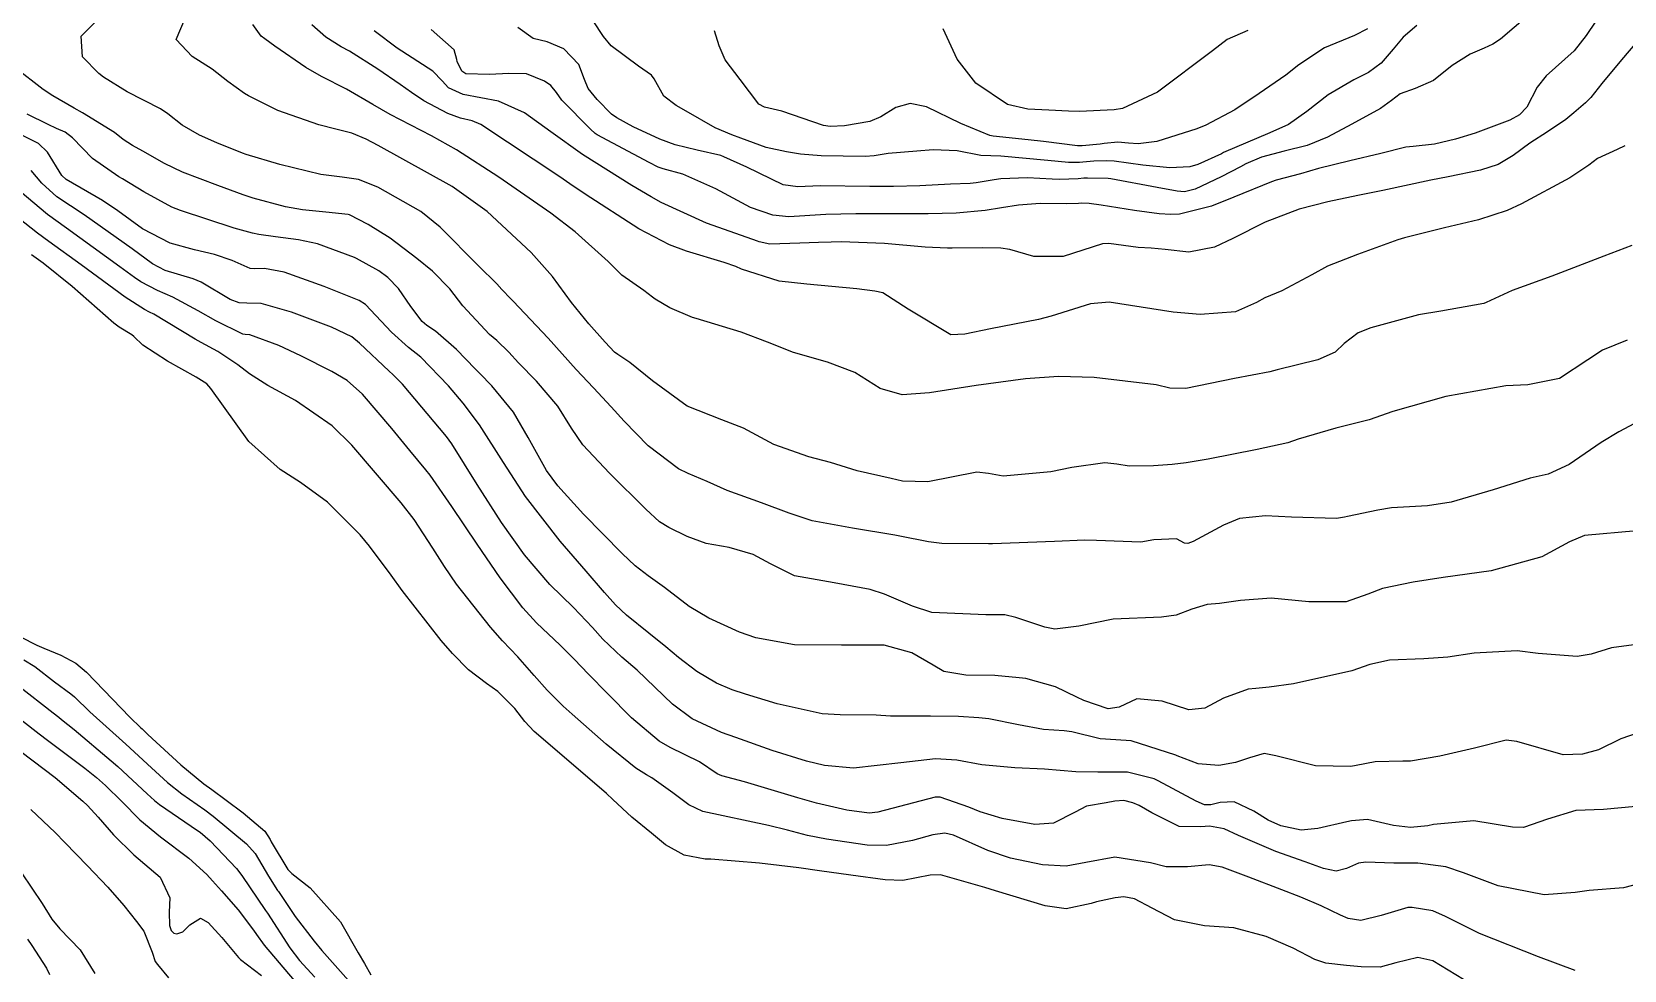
# Model space of a CAD drawing. Header units: feet. Extents: x 1313709 to 1317500, y 405869 to 411659.
# Drawn here: x 1316058.1 to 1316359.3, y 407550.1 to 407727.7 of the extents above; entities that cross this region are included whole.
import ezdxf

# ---------------------------------------------------------------- set-up
doc = ezdxf.new("R2010")
doc.units = ezdxf.units.FT
doc.layers.add('C-TOPO-MAJR', color=32, linetype='CONTINUOUS')

msp = doc.modelspace()

# ---------------------------------------------------------------- linework, layer by layer
at = {"layer": 'C-TOPO-MAJR'}
for points in [[(1316362.23, 407654.06), (1316358.32, 407651.98), (1316354.98, 407649.94), (1316348.91, 407645.78), (1316344.96, 407644), (1316341.56, 407643.21), (1316334.54, 407641.02), (1316326.58, 407638.7), (1316322.15, 407638), (1316315.35, 407637.57), (1316312.74, 407637.16), (1316307, 407635.98), (1316306.46, 407635.83), (1316304.9, 407635.56), (1316296.4, 407635.85), (1316291.49, 407636.08), (1316286.55, 407635.56), (1316283.56, 407634.33), (1316277.79, 407631.24), (1316276.79, 407630.82), (1316276.19, 407630.93), (1316274.64, 407631.74), (1316270.35, 407631.57), (1316267.91, 407631.11), (1316259.53, 407631.42), (1316257.33, 407631.5), (1316251.6, 407631.25), (1316239.84, 407630.79), (1316239.11, 407630.77), (1316230.27, 407630.82), (1316227.71, 407631.18), (1316222.33, 407632.24), (1316221.4, 407632.41), (1316213.38, 407633.75), (1316205.76, 407635.16), (1316201.38, 407636.56), (1316196.13, 407638.52), (1316189.65, 407640.9), (1316185.88, 407642.55), (1316182.27, 407644.09), (1316180.46, 407644.96), (1316174.7, 407649.35), (1316170.15, 407653.99), (1316167.72, 407656.73), (1316164.36, 407660.3), (1316161.08, 407663.78), (1316155.8, 407669.7), (1316149.16, 407676.7), (1316148.72, 407677.12), (1316147.02, 407678.92), (1316146.08, 407679.97), (1316142.63, 407683.41), (1316135.37, 407690.73), (1316131.7, 407693.65), (1316123.54, 407698.3), (1316119.92, 407699.74), (1316116.83, 407700.2), (1316112.77, 407700.7), (1316105.06, 407702.6), (1316098.64, 407704.47), (1316097.98, 407704.69), (1316093.1, 407706.67), (1316089.85, 407708.14), (1316086.54, 407710.03), (1316083.82, 407712.16), (1316082.46, 407713.08), (1316076.17, 407716.34), (1316071.68, 407719.13), (1316070.8, 407719.78), (1316067.73, 407722.95), (1316067.43, 407726.89), (1316071.73, 407731.14)], [(1316355.65, 407732.25), (1316352.13, 407726.98), (1316349.87, 407724.1), (1316344.58, 407719.34), (1316342.86, 407717.21), (1316340.95, 407713.44), (1316339.51, 407712), (1316337.69, 407710.94), (1316331.18, 407708.49), (1316327.42, 407707.39), (1316323.48, 407706.43), (1316319.42, 407705.98), (1316318.04, 407705.83), (1316313.32, 407704.63), (1316307.47, 407703.29), (1316301.53, 407701.8), (1316298.09, 407700.79), (1316293.52, 407699.6), (1316292.63, 407699.32), (1316285.52, 407696.36), (1316281.3, 407694.69), (1316275.21, 407693.16), (1316273.59, 407693.08), (1316271.35, 407693.22), (1316266.7, 407693.84), (1316260.41, 407694.9), (1316258.11, 407695.19), (1316256.75, 407695.24), (1316256.11, 407695.21), (1316253.9, 407695.15), (1316248.88, 407695.2), (1316244.79, 407694.9), (1316241.55, 407694.35), (1316238.43, 407693.84), (1316233, 407693.37), (1316227.69, 407693.21), (1316213.97, 407693.24), (1316208.29, 407693.13), (1316201.31, 407692.7), (1316198.26, 407692.96), (1316194.08, 407694.42), (1316187.5, 407697.95), (1316181.29, 407700.73), (1316177.55, 407701.78), (1316176.57, 407702.1), (1316174.87, 407702.93), (1316165.04, 407708.18), (1316164.71, 407708.43), (1316163.81, 407709.29), (1316158.35, 407714.77), (1316157.38, 407716.2), (1316156.27, 407717.54), (1316155.1, 407718.34), (1316151.7, 407719.71), (1316148.34, 407719.81), (1316144.67, 407719.59), (1316140.2, 407719.76), (1316139.46, 407720.21), (1316138.59, 407722.04), (1316138.54, 407722.42), (1316138.04, 407724.3), (1316133.68, 407728.1)], [(1316359.93, 407669.35), (1316355.21, 407667.43), (1316352.44, 407665.61), (1316347.13, 407662.08), (1316341.13, 407660.85), (1316336.95, 407660.71), (1316325.59, 407658.65), (1316315.59, 407655.82), (1316311.11, 407654.27), (1316304.81, 407652.7), (1316297.69, 407650.61), (1316295.69, 407649.87), (1316289.89, 407648.62), (1316280.61, 407646.81), (1316276.47, 407646.1), (1316273.85, 407645.81), (1316270.32, 407645.57), (1316265.71, 407645.5), (1316263.38, 407645.83), (1316261.07, 407646.09), (1316254.84, 407645.23), (1316250.9, 407644.43), (1316241.85, 407643.58), (1316239.09, 407644.08), (1316236.89, 407644.35), (1316227.63, 407642.54), (1316222.8, 407642.66), (1316221.77, 407642.91), (1316220.69, 407643.18), (1316214.24, 407644.6), (1316209.18, 407646.2), (1316205.1, 407647.25), (1316198.45, 407649.58), (1316192.71, 407652.67), (1316188.62, 407654.24), (1316182.11, 407656.84), (1316175.5, 407661.62), (1316171.27, 407665.11), (1316168.95, 407666.62), (1316168.35, 407667.07), (1316166.56, 407668.96), (1316163.46, 407672.43), (1316160.23, 407676.44), (1316156.63, 407681.35), (1316152.57, 407685.93), (1316144.28, 407693.69), (1316137.62, 407698.39), (1316123.64, 407706.14), (1316121.37, 407707.37), (1316118.64, 407708.53), (1316115.63, 407709.26), (1316112.43, 407710.07), (1316104.66, 407712.78), (1316099.09, 407715.55), (1316098.36, 407716.01), (1316095.17, 407718.31), (1316092.21, 407720.63), (1316088.44, 407723.02), (1316085.45, 407726.21), (1316087.16, 407730.37)], [(1316360.78, 407687.23), (1316355.47, 407685.24), (1316345.63, 407681.42), (1316338.17, 407678.75), (1316333.25, 407676.45), (1316332.8, 407676.28), (1316324.67, 407674.83), (1316320.45, 407674.15), (1316311.41, 407671.65), (1316309.02, 407670.73), (1316306.38, 407668.69), (1316304.64, 407667.03), (1316301.36, 407665.6), (1316293.71, 407663.69), (1316292.29, 407663.35), (1316285.62, 407662.09), (1316276.44, 407660.19), (1316273.41, 407660.25), (1316270.82, 407660.86), (1316259.08, 407662.27), (1316252.3, 407662.43), (1316246.08, 407661.98), (1316236.74, 407660.73), (1316227.94, 407659.38), (1316222.73, 407658.97), (1316218.62, 407660.2), (1316213.81, 407663.19), (1316208.6, 407665.15), (1316202.18, 407667), (1316197.31, 407668.93), (1316192.29, 407670.87), (1316183.81, 407673.41), (1316183.08, 407673.63), (1316178.81, 407675.42), (1316176.01, 407677.06), (1316175.53, 407677.48), (1316173.9, 407678.73), (1316169.75, 407681.65), (1316167.14, 407684.19), (1316160.91, 407689.81), (1316156.28, 407693.34), (1316146.47, 407700.17), (1316138.47, 407705.36), (1316133.75, 407708.03), (1316125.88, 407712.06), (1316122.61, 407713.93), (1316117.64, 407716.81), (1316112.94, 407719.22), (1316109.95, 407720.9), (1316104.06, 407724.94), (1316102.17, 407726.34), (1316101.5, 407726.85), (1316099.92, 407729.06)], [(1316359.43, 407706.11), (1316357.98, 407705.39), (1316354.32, 407703.68), (1316352.66, 407702.44), (1316349.08, 407700.06), (1316339.91, 407695.16), (1316337.2, 407693.85), (1316331.78, 407692.11), (1316325.33, 407690.6), (1316317.81, 407688.71), (1316316.49, 407688.29), (1316308.88, 407685.55), (1316303.19, 407683.33), (1316300.27, 407681.7), (1316294.58, 407678.68), (1316291.38, 407677.35), (1316289.8, 407676.47), (1316285.79, 407674.71), (1316279.13, 407674.17), (1316274, 407674.65), (1316261.9, 407676.52), (1316258.4, 407676.2), (1316250.95, 407673.86), (1316248.57, 407673.24), (1316239.44, 407671.5), (1316234.61, 407670.47), (1316231.94, 407670.36), (1316223.9, 407675.2), (1316219.12, 407678.31), (1316217.57, 407678.63), (1316214.19, 407679.05), (1316204.73, 407679.91), (1316199.48, 407680.48), (1316192.38, 407682.79), (1316191.32, 407683.26), (1316189.08, 407684.04), (1316181.98, 407686.16), (1316178.75, 407687.37), (1316172.97, 407690.37), (1316162.82, 407696.98), (1316159.92, 407698.94), (1316157.97, 407700.24), (1316143.07, 407710.12), (1316141.41, 407710.84), (1316139.19, 407711.36), (1316136.78, 407712.2), (1316132.29, 407714.63), (1316129.94, 407716.22), (1316127.82, 407717.73), (1316123.57, 407720.61), (1316118.19, 407724), (1316116.64, 407724.85), (1316113.73, 407726.65), (1316111.06, 407728.99)], [(1316341.11, 407730.69), (1316335.92, 407726.27), (1316334.46, 407725.34), (1316332.84, 407724.57), (1316330.18, 407723.45), (1316326.79, 407721.31), (1316323.28, 407718.45), (1316319.8, 407716.95), (1316316.97, 407715.94), (1316315.34, 407714.7), (1316313.22, 407713.17), (1316307.79, 407710.23), (1316303.24, 407707.75), (1316299.39, 407706.15), (1316294.99, 407705.07), (1316290.74, 407703.95), (1316287.78, 407702.7), (1316286.74, 407702.15), (1316283.12, 407700.27), (1316278.2, 407697.88), (1316276.18, 407697.4), (1316274.75, 407697.51), (1316271.02, 407698.2), (1316262.2, 407699.85), (1316261.73, 407699.9), (1316257.81, 407699.99), (1316257.13, 407699.96), (1316256.02, 407699.85), (1316252.49, 407699.71), (1316251.14, 407699.77), (1316246.48, 407700.05), (1316241.43, 407699.87), (1316240.18, 407699.69), (1316236.77, 407699.1), (1316235.64, 407699), (1316231.89, 407698.88), (1316226.07, 407698.54), (1316221.09, 407698.38), (1316216.67, 407698.43), (1316207.22, 407698.56), (1316203.05, 407698.36), (1316200.26, 407698.75), (1316193.35, 407702.05), (1316189.04, 407704.05), (1316188.46, 407704.25), (1316183.99, 407705.29), (1316179.82, 407706.31), (1316176.94, 407707.36), (1316171.88, 407709.73), (1316168.76, 407711.38), (1316167.77, 407712.13), (1316165.09, 407714.88), (1316163.38, 407716.97), (1316162.68, 407718.67), (1316161.6, 407721.48), (1316158.76, 407724.44), (1316155.57, 407725.8), (1316152.95, 407726.42), (1316150.07, 407728.49)], [(1316320.12, 407728.88), (1316317.55, 407726.69), (1316315.65, 407724.4), (1316313.36, 407721.72), (1316310.95, 407719.97), (1316308.2, 407718.62), (1316303.37, 407715.78), (1316299.28, 407712.61), (1316295.81, 407710.17), (1316292.29, 407708.54), (1316283.57, 407704.82), (1316283.17, 407704.62), (1316278.7, 407702.57), (1316277.18, 407702.11), (1316273.41, 407701.92), (1316268.27, 407702.46), (1316262.86, 407703.23), (1316261.35, 407703.28), (1316259, 407703.18), (1316256.96, 407703.04), (1316256.3, 407702.97), (1316254.25, 407702.97), (1316250.32, 407703.31), (1316241.41, 407704.16), (1316239.5, 407704.19), (1316237.66, 407704.3), (1316233.14, 407705.16), (1316228.65, 407705.34), (1316225.55, 407705.11), (1316220.11, 407704.63), (1316217.49, 407704.22), (1316215.76, 407704.07), (1316207.44, 407704.2), (1316203.5, 407704.55), (1316200.85, 407705), (1316197.04, 407705.82), (1316192.24, 407707.53), (1316190.53, 407708.21), (1316187.35, 407709.51), (1316181.89, 407712.69), (1316180.03, 407713.71), (1316177.64, 407715.5), (1316175.83, 407718.79), (1316175.36, 407719.49), (1316172.87, 407721.2), (1316167.71, 407725), (1316166.26, 407726.81), (1316164.29, 407729.78)], [(1316310.79, 407728.26), (1316308.35, 407727), (1316302.65, 407724.67), (1316297.81, 407721.45), (1316295.31, 407719.46), (1316290.32, 407716.04), (1316285.67, 407712.93), (1316280.21, 407710.01), (1316278.47, 407709.34), (1316270.9, 407706.95), (1316267.4, 407706.49), (1316265.58, 407706.64), (1316263.55, 407706.77), (1316260.97, 407706.54), (1316260.21, 407706.45), (1316256.8, 407706.12), (1316256.59, 407706.1), (1316255.94, 407706.11), (1316249.47, 407706.93), (1316246.61, 407707.26), (1316239.96, 407707.91), (1316239.34, 407708.04), (1316233.88, 407710.33), (1316227.38, 407713.48), (1316224.29, 407714.1), (1316221.55, 407713.39), (1316218.7, 407711.59), (1316216.63, 407710.74), (1316211.82, 407709.89), (1316209.13, 407709.76), (1316207.88, 407709.98), (1316200.01, 407712.68), (1316196.69, 407713.43), (1316195.67, 407714.01), (1316192.14, 407718.67), (1316189.25, 407722.4), (1316188.11, 407725.02), (1316187.27, 407727.85)], [(1316288.14, 407727.92), (1316284.22, 407726.23), (1316281.46, 407724.11), (1316271.04, 407716.25), (1316264.44, 407713.18), (1316262.88, 407712.89), (1316256.32, 407712.63), (1316254.19, 407712.64), (1316250.49, 407712.84), (1316246.54, 407713.04), (1316242.7, 407713.95), (1316236.69, 407717.98), (1316233.18, 407722.51), (1316230.53, 407728.27)], [(1316362.14, 407726.2), (1316358.83, 407722.39), (1316355.1, 407717.89), (1316353.03, 407715.26), (1316352.05, 407714.24), (1316349.8, 407712.36), (1316348.27, 407711.1), (1316344.85, 407708.76), (1316341.51, 407706.58), (1316338.31, 407704.28), (1316335.51, 407702.6), (1316332.16, 407701.48), (1316326.03, 407700.25), (1316322.76, 407699.62), (1316313.68, 407697.66), (1316308.96, 407696.68), (1316303.26, 407695.52), (1316297.88, 407694.11), (1316291.42, 407691.69), (1316285.31, 407688.58), (1316281.81, 407686.92), (1316277, 407686.01), (1316272.5, 407686.47), (1316269.88, 407686.75), (1316267.37, 407686.89), (1316261.86, 407687.61), (1316260.65, 407687.58), (1316253.21, 407685.16), (1316247.69, 407685.14), (1316243.14, 407686.5), (1316241.39, 407686.76), (1316237.86, 407686.8), (1316232.24, 407686.77), (1316231.36, 407686.76), (1316227.1, 407686.95), (1316219.41, 407687.62), (1316211.22, 407687.95), (1316209.32, 407687.9), (1316206.91, 407687.83), (1316203.41, 407687.69), (1316197.74, 407687.47), (1316195.73, 407687.96), (1316195.42, 407688.09), (1316188.08, 407690.62), (1316185.77, 407691.5), (1316177.19, 407695.4), (1316175.25, 407696.44), (1316171.64, 407698.6), (1316162.28, 407704.46), (1316156.27, 407708.76), (1316151.33, 407712.36), (1316146.4, 407714.53), (1316139.73, 407715.81), (1316136.93, 407717.1), (1316135.74, 407718.43), (1316133.97, 407720.23), (1316127.25, 407724.57), (1316122.86, 407727.84)], [(1316361.74, 407633.26), (1316351.8, 407632.33), (1316348.98, 407631.16), (1316343.78, 407628.33), (1316334.17, 407625.7), (1316325.11, 407624.4), (1316319.45, 407623.53), (1316313.59, 407622.36), (1316310.83, 407621.25), (1316306.75, 407619.81), (1316299.71, 407619.83), (1316292.53, 407620.5), (1316286.76, 407620.04), (1316282.76, 407619.47), (1316280.48, 407619.32), (1316277.58, 407618.45), (1316274.61, 407617.31), (1316271.79, 407616.9), (1316262.65, 407616.53), (1316256.15, 407615.22), (1316251.61, 407614.63), (1316249.76, 407615.01), (1316244.24, 407616.87), (1316242.19, 407617.33), (1316238.59, 407617.35), (1316228.36, 407617.81), (1316224.72, 407619.01), (1316219.4, 407621.26), (1316216.73, 407622.17), (1316209.89, 407623.41), (1316202.39, 407624.71), (1316197.84, 407627), (1316194.59, 407628.77), (1316190.01, 407630.1), (1316185.69, 407630.87), (1316182.06, 407632.17), (1316178.59, 407633.86), (1316176.84, 407634.96), (1316174.24, 407637.32), (1316167.38, 407644.17), (1316162.33, 407649.53), (1316160.18, 407652.66), (1316157.61, 407656.83), (1316153.6, 407661.56), (1316150.18, 407665.04), (1316148.35, 407667.03), (1316146.06, 407669.26), (1316144.72, 407670.43), (1316139.62, 407675.85), (1316137.16, 407679.04), (1316133.89, 407682.36), (1316130.93, 407684.81), (1316125.93, 407688.66), (1316121.77, 407691.22), (1316118.24, 407693.02), (1316117.93, 407693.1), (1316113.76, 407693.53), (1316109.3, 407694.02), (1316106.13, 407694.56), (1316099.98, 407696.19), (1316098.1, 407696.81), (1316093.31, 407698.57), (1316086.62, 407701.15), (1316083.24, 407702.77), (1316079.14, 407705.09), (1316077.17, 407706.15), (1316075.4, 407707.33), (1316073.73, 407708.66), (1316067.7, 407712.38), (1316066.13, 407713.24), (1316062.06, 407715.6), (1316060.29, 407716.76), (1316054.93, 407720.95)], [(1316364.02, 407612.06), (1316356.93, 407611.13), (1316353.11, 407609.92), (1316350.43, 407609.46), (1316343.05, 407610.05), (1316339.09, 407610.52), (1316330.96, 407610.11), (1316325.99, 407609.32), (1316321.46, 407609.02), (1316314.92, 407608.74), (1316311.21, 407607.92), (1316307.8, 407606.77), (1316296.77, 407604.28), (1316292.21, 407603.65), (1316289.67, 407603.41), (1316288.23, 407603.27), (1316283.57, 407601.59), (1316280.02, 407599.71), (1316276.97, 407599.4), (1316271.92, 407600.99), (1316267.17, 407601.48), (1316263.78, 407599.87), (1316261.73, 407599.56), (1316257.09, 407601.12), (1316255.8, 407601.75), (1316251.79, 407603.71), (1316246.12, 407605.28), (1316244.89, 407605.42), (1316240.28, 407605.84), (1316234.8, 407605.95), (1316230.63, 407606.64), (1316228.59, 407607.8), (1316224.6, 407610.17), (1316219.35, 407611.61), (1316211.28, 407611.62), (1316202.38, 407611.7), (1316195.1, 407612.99), (1316192, 407614.07), (1316186.16, 407616.69), (1316182.46, 407618.94), (1316177.78, 407622.53), (1316174.7, 407624.72), (1316172.25, 407626.61), (1316169.77, 407628.97), (1316162.47, 407636.38), (1316157.64, 407641.76), (1316155.49, 407644.67), (1316151.98, 407650.9), (1316149.21, 407655.73), (1316145.13, 407660.69), (1316142.86, 407662.99), (1316141.96, 407663.91), (1316138.44, 407667.54), (1316134.46, 407671.01), (1316132.84, 407672.12), (1316131.98, 407672.83), (1316129.84, 407675.67), (1316127.5, 407679.11), (1316125.44, 407681.21), (1316123.74, 407682.43), (1316119.53, 407684.79), (1316119.17, 407684.96), (1316112.18, 407687.54), (1316108.54, 407688.34), (1316104.2, 407688.89), (1316101.08, 407689.32), (1316099.85, 407689.56), (1316096.4, 407690.5), (1316086.21, 407693.85), (1316084.63, 407694.48), (1316079.32, 407697.39), (1316075.28, 407699.88), (1316074.59, 407700.27), (1316069.59, 407703.72), (1316065.84, 407707.65), (1316064.4, 407708.69), (1316062.81, 407709.38), (1316061.18, 407710.14), (1316057.25, 407712.07)], [(1316365.8, 407596.37), (1316358.69, 407593.88), (1316354.45, 407591.8), (1316351.43, 407591), (1316347.81, 407590.83), (1316339.06, 407593.38), (1316337.04, 407593.61), (1316331, 407592.12), (1316324.48, 407590.62), (1316318.9, 407589.65), (1316317.47, 407589.64), (1316312.22, 407589.55), (1316308.66, 407588.81), (1316307.65, 407588.63), (1316300.93, 407588.78), (1316293.46, 407590.64), (1316291.22, 407591.08), (1316288.48, 407590.29), (1316285.83, 407589.39), (1316282.66, 407588.85), (1316278.75, 407589.13), (1316274.76, 407590.68), (1316274.51, 407590.79), (1316266.1, 407593.49), (1316263.18, 407593.69), (1316260.21, 407593.87), (1316254.85, 407595.23), (1316253.42, 407595.38), (1316249.46, 407595.65), (1316244.74, 407596.52), (1316239.18, 407597.67), (1316237.28, 407597.88), (1316233.42, 407598.11), (1316228.14, 407598.2), (1316220.58, 407598.18), (1316217.81, 407598.39), (1316211.01, 407598.41), (1316207.63, 407598.59), (1316199.12, 407600.51), (1316193.1, 407602.34), (1316190.59, 407603.16), (1316187.62, 407604.41), (1316183.91, 407606.62), (1316180.43, 407609.3), (1316178.06, 407611.29), (1316174.83, 407613.85), (1316170.61, 407617.29), (1316168.52, 407619.27), (1316166.47, 407621.55), (1316162.95, 407625.61), (1316158.04, 407631.31), (1316151.52, 407639.75), (1316147.36, 407646.17), (1316142.83, 407653.3), (1316139.72, 407657.38), (1316136.95, 407660.68), (1316131.7, 407666.13), (1316129.39, 407667.95), (1316126.14, 407670.84), (1316121.25, 407676.07), (1316120.06, 407676.86), (1316113.39, 407679.47), (1316105.87, 407682.21), (1316102.13, 407682.91), (1316100.31, 407682.83), (1316099.44, 407682.92), (1316096, 407684.38), (1316092.65, 407685.52), (1316088.91, 407686.45), (1316084.3, 407687.68), (1316079.07, 407690.41), (1316074.39, 407693.79), (1316071.49, 407695.73), (1316064.6, 407699.74), (1316063.82, 407700.5), (1316061.06, 407704.93), (1316059.35, 407706.54), (1316054.33, 407709.04)], [(1316361.55, 407581.07), (1316355.44, 407580.53), (1316350.17, 407580.34), (1316344.84, 407578.66), (1316340.27, 407577.07), (1316338.24, 407577.15), (1316330.88, 407578.39), (1316323.28, 407577.66), (1316322.19, 407577.43), (1316318.93, 407577.1), (1316315.72, 407577.48), (1316310.8, 407578.6), (1316307.76, 407578.34), (1316306.88, 407578.15), (1316301.38, 407576.91), (1316298.26, 407576.6), (1316294.36, 407577.41), (1316291.97, 407578.46), (1316289.25, 407580.18), (1316285.55, 407581.95), (1316282.93, 407581.81), (1316281.12, 407581.41), (1316279.96, 407581.41), (1316278.39, 407582.09), (1316271.16, 407585.96), (1316270.45, 407586.28), (1316265.36, 407587.6), (1316260.24, 407587.6), (1316259.75, 407587.55), (1316255.63, 407587.63), (1316249.66, 407588.16), (1316244.07, 407588.41), (1316237.81, 407588.99), (1316233.12, 407589.84), (1316229.03, 407590.07), (1316222.52, 407589.33), (1316213.53, 407588.35), (1316208.09, 407588.86), (1316204.66, 407589.67), (1316198.19, 407591.7), (1316191.31, 407594.11), (1316188.58, 407595.06), (1316183.06, 407597.65), (1316179.31, 407600.47), (1316172.6, 407606.85), (1316169.74, 407609.34), (1316166.15, 407612.76), (1316164.18, 407614.98), (1316160.61, 407618.74), (1316156.09, 407623.11), (1316151.3, 407628.7), (1316146.98, 407634.85), (1316142.39, 407642.03), (1316137.57, 407649.71), (1316136.56, 407651.09), (1316128.22, 407660.98), (1316126.43, 407662.82), (1316125.69, 407663.48), (1316120.13, 407668.79), (1316118.63, 407669.98), (1316114.83, 407671.77), (1316107.21, 407674.65), (1316101.52, 407676.27), (1316098.78, 407676.32), (1316097.31, 407676.38), (1316095.62, 407677.05), (1316090.13, 407680.3), (1316088.63, 407680.92), (1316083.33, 407682.53), (1316080.92, 407683.78), (1316077.08, 407686.62), (1316068, 407693.07), (1316062.86, 407696.48), (1316060.02, 407699.05), (1316057.96, 407701.44)], [(1316367.74, 407567.89), (1316359.22, 407565.67), (1316352.74, 407565.15), (1316350.08, 407564.82), (1316344.21, 407564.38), (1316335.5, 407566.09), (1316328.93, 407568.5), (1316325.63, 407569.63), (1316320.33, 407570.33), (1316315.77, 407570.34), (1316310.47, 407570.51), (1316309.08, 407570.36), (1316306.81, 407569.36), (1316304.83, 407568.81), (1316302.48, 407569.32), (1316298.97, 407570.62), (1316293.46, 407572.57), (1316286.35, 407575.61), (1316283.69, 407576.82), (1316280.87, 407577.35), (1316279.26, 407577.21), (1316275.13, 407577.29), (1316269.96, 407579.85), (1316267.57, 407581.26), (1316266.39, 407581.77), (1316264.68, 407582.21), (1316263.01, 407582.11), (1316261.36, 407581.79), (1316257.62, 407581.11), (1316255.47, 407580.03), (1316251.36, 407577.9), (1316247.88, 407577.68), (1316241.67, 407578.83), (1316237.54, 407580.07), (1316235.36, 407580.92), (1316229.92, 407582.82), (1316229.02, 407582.84), (1316218.15, 407579.99), (1316216.51, 407579.82), (1316212.28, 407580.35), (1316206.52, 407581.71), (1316203.02, 407582.71), (1316192.93, 407585.72), (1316188.65, 407586.85), (1316187.77, 407587.28), (1316184.4, 407589.51), (1316178.86, 407592.23), (1316176.76, 407593.42), (1316171.56, 407597.85), (1316166.99, 407602.49), (1316163.42, 407606.13), (1316160.72, 407608.94), (1316158.07, 407611.63), (1316153.61, 407615.83), (1316151, 407618.66), (1316146.7, 407624.38), (1316142.34, 407630.74), (1316137.57, 407637.88), (1316133.47, 407643.77), (1316132.65, 407644.82), (1316129.62, 407648.43), (1316126.2, 407652.63), (1316120.65, 407659.1), (1316117.74, 407661.68), (1316114.87, 407663.39), (1316109.02, 407666.38), (1316104.85, 407668.34), (1316099.37, 407670.33), (1316098.5, 407670.39), (1316098.01, 407670.47), (1316092.9, 407672.99), (1316089.57, 407674.91), (1316084.78, 407677.44), (1316081.89, 407678.7), (1316078.76, 407680.37), (1316077.55, 407681.18), (1316074.77, 407683.23), (1316064.66, 407690.53), (1316061.05, 407693.1), (1316055.89, 407697.49)], [(1316350.06, 407550.02), (1316343.13, 407552.63), (1316331.98, 407557.01), (1316325.54, 407560.27), (1316323.12, 407561.31), (1316319.21, 407561.98), (1316318.39, 407561.93), (1316313.35, 407560.46), (1316309.5, 407559.53), (1316307.11, 407559.86), (1316305.69, 407560.53), (1316302.04, 407562.29), (1316298.19, 407563.89), (1316294.59, 407565.32), (1316288.31, 407567.7), (1316283.29, 407569.59), (1316280.82, 407570.02), (1316276.72, 407569.64), (1316272.67, 407569.66), (1316269.72, 407570.43), (1316262.96, 407571.48), (1316257.52, 407570.46), (1316253.77, 407569.78), (1316249.32, 407570.03), (1316243.25, 407571.28), (1316238.95, 407572.72), (1316232.47, 407575.64), (1316230.82, 407576.03), (1316228.53, 407575.72), (1316224.68, 407574.63), (1316219.79, 407573.69), (1316216.11, 407573.78), (1316208.42, 407574.91), (1316204.87, 407575.6), (1316201.08, 407576.6), (1316197.46, 407577.47), (1316185.04, 407580.14), (1316182.39, 407581.42), (1316179.37, 407583.67), (1316175.39, 407586.49), (1316174.4, 407587.09), (1316172.38, 407588.33), (1316166.79, 407592.86), (1316160.31, 407598.54), (1316158.62, 407600.07), (1316155.6, 407603.12), (1316153.15, 407605.87), (1316150.04, 407609.4), (1316147.15, 407612.45), (1316144.86, 407615.02), (1316138.46, 407623.17), (1316136.16, 407626.49), (1316133.99, 407629.97), (1316130.44, 407635.39), (1316127.99, 407638.57), (1316118.63, 407649.43), (1316114.91, 407653.1), (1316108.01, 407657.88), (1316102.75, 407660.76), (1316099.27, 407662.97), (1316097.06, 407664.67), (1316093.29, 407667.16), (1316090.12, 407668.86), (1316089.01, 407669.5), (1316081.22, 407674.22), (1316080.36, 407674.65), (1316079.4, 407675.13), (1316075.8, 407677.45), (1316067.48, 407683.57), (1316061.36, 407688.01), (1316059.18, 407689.6), (1316054.41, 407693.36)], [(1316328.93, 407548.32), (1316323.16, 407551.84), (1316320.32, 407552.49), (1316316.14, 407551.47), (1316313.18, 407550.66), (1316309.56, 407550.74), (1316306.79, 407550.99), (1316302.9, 407551.41), (1316300.84, 407552.14), (1316296.72, 407554.25), (1316291.59, 407556.48), (1316285.52, 407558.14), (1316279.93, 407558.5), (1316274.26, 407559.64), (1316270.03, 407561.85), (1316266.71, 407563.62), (1316264.71, 407564.01), (1316263.02, 407563.77), (1316259.53, 407563.04), (1316258.5, 407562.74), (1316253.78, 407561.7), (1316249.82, 407562.29), (1316240.39, 407565.1), (1316238.41, 407565.76), (1316229.99, 407568.16), (1316228.04, 407568.11), (1316222.86, 407567.08), (1316219.53, 407567.22), (1316213.04, 407568.1), (1316207.12, 407568.92), (1316203.2, 407569.49), (1316195.77, 407570.36), (1316186.58, 407571.08), (1316185.5, 407571.1), (1316181.54, 407571.89), (1316178, 407573.83), (1316175.32, 407576.03), (1316171.63, 407579.05), (1316168.03, 407582.37), (1316166.83, 407583.51), (1316160.15, 407589.27), (1316153.13, 407595.29), (1316151.37, 407597.17), (1316149.5, 407599.63), (1316146.28, 407602.84), (1316144.12, 407604.34), (1316140.74, 407606.97), (1316137.72, 407610), (1316135.54, 407612.51), (1316128.18, 407621.98), (1316126.12, 407624.84), (1316122.01, 407630.32), (1316120.25, 407632.47), (1316114.05, 407638.66), (1316108.94, 407642.42), (1316105.11, 407644.87), (1316099.15, 407650.17), (1316091.97, 407660.2), (1316091.21, 407661.04), (1316089.23, 407662.31), (1316083.76, 407665.33), (1316079.12, 407668.4), (1316077.4, 407670.01), (1316077.05, 407670.31), (1316074.66, 407671.81), (1316073.66, 407672.56), (1316065.73, 407679.48), (1316060.23, 407683.92), (1316058.07, 407685.49)], [(1316052.87, 407614.76), (1316059.08, 407611.6), (1316060.36, 407611.07), (1316063.58, 407609.74), (1316066.41, 407608.18), (1316068.44, 407606.51), (1316076.63, 407597.98), (1316078.72, 407595.99), (1316078.96, 407595.77), (1316080.06, 407594.73), (1316086.28, 407588.95), (1316090.68, 407585.38), (1316092.19, 407584.29), (1316094.9, 407582.29), (1316098.11, 407579.86), (1316102.21, 407576.39), (1316103.19, 407574.84), (1316103.41, 407574.4), (1316106.56, 407569.18), (1316107.28, 407568.39), (1316110.78, 407565.71), (1316116.49, 407559.26), (1316119.85, 407553.41), (1316121.04, 407551.39), (1316122.22, 407549.2)], [(1316056.63, 407608.85), (1316058.7, 407607.54), (1316062.43, 407604.65), (1316065.51, 407602.41), (1316066.18, 407601.85), (1316069.11, 407599), (1316075.92, 407592.85), (1316076.66, 407592.2), (1316080.01, 407589.07), (1316083.79, 407585.59), (1316086.5, 407583.44), (1316090.83, 407580.42), (1316092.43, 407579.23), (1316098.71, 407574.03), (1316100.34, 407572.17), (1316102.89, 407567.87), (1316104.61, 407565.17), (1316104.75, 407564.96), (1316107.92, 407560.26), (1316111.5, 407555.61), (1316112.99, 407553.82), (1316118.05, 407548.17)], [(1316055.56, 407603.98), (1316062.14, 407598.77), (1316063.2, 407597.95), (1316063.72, 407597.56), (1316066.13, 407595.67), (1316073.12, 407589.72), (1316074.36, 407588.62), (1316079.96, 407583.45), (1316081.3, 407582.23), (1316082.27, 407581.47), (1316089.46, 407576.56), (1316089.97, 407576.19), (1316091.84, 407574.56), (1316096.81, 407569.35), (1316097.83, 407568), (1316102.33, 407561.41), (1316102.68, 407560.88), (1316106.94, 407554.3), (1316108.77, 407551.94), (1316111.64, 407548.77)], [(1316056.37, 407597.26), (1316059.5, 407594.8), (1316061.05, 407593.64), (1316068.16, 407588.34), (1316070.32, 407586.58), (1316072.06, 407585.05), (1316075.16, 407582), (1316078.53, 407578.53), (1316082.45, 407575.34), (1316087.8, 407571.3), (1316091.2, 407568.19), (1316092.27, 407567.03), (1316093.97, 407565.14), (1316097.12, 407561.51), (1316100.05, 407557.64), (1316100.61, 407556.82), (1316102.06, 407554.84), (1316107.73, 407548.16)], [(1316055.81, 407591.66), (1316058.39, 407589.72), (1316062.51, 407586.55), (1316067.77, 407582.07), (1316068.65, 407581.25), (1316070.67, 407579.04), (1316073.55, 407575.69), (1316077.39, 407571.93), (1316082.38, 407567.67), (1316084.25, 407563.79), (1316084.1, 407561.05), (1316084.13, 407558.55), (1316084.49, 407557.63), (1316084.96, 407557.12), (1316085.52, 407556.95), (1316086.67, 407557.36), (1316088.01, 407558.69), (1316090.05, 407559.92), (1316091.45, 407559.13), (1316094.07, 407556.26), (1316097.2, 407552.5), (1316097.57, 407552.14), (1316101.55, 407549.08)], [(1316057.92, 407580.51), (1316062.55, 407576.15), (1316064.38, 407574.29), (1316068.64, 407569.87), (1316072.51, 407565.81), (1316075.51, 407562.31), (1316077.94, 407559.33), (1316079.29, 407557.45), (1316080.86, 407553.5), (1316081.46, 407551.77), (1316081.88, 407551.16), (1316083.94, 407548.64)], [(1316056.16, 407568.49), (1316060.08, 407562.72), (1316061.9, 407559.77), (1316063.41, 407557.95), (1316067.27, 407553.93), (1316070.03, 407549.49)], [(1316057.27, 407555.94), (1316058.12, 407554.79), (1316060.86, 407550.48), (1316061.49, 407549.3)]]:
    msp.add_lwpolyline(points, dxfattribs=at)

doc.saveas('drawing.dxf')
